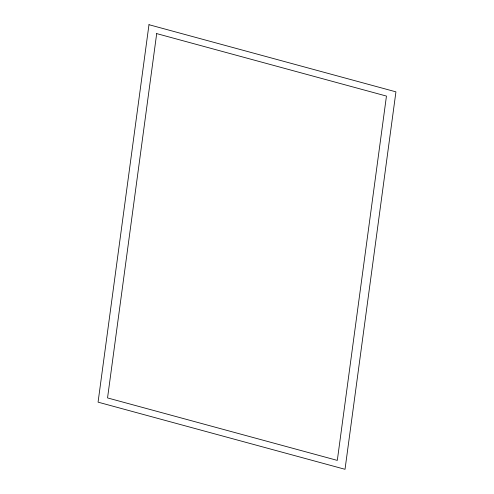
<?xml version="1.0" encoding="UTF-8"?>
<svg xmlns="http://www.w3.org/2000/svg" width="494" height="494" viewBox="0 0 494 494"><rect width="100%" height="100%" fill="white"/><g stroke="black" fill="none" stroke-linecap="round" stroke-linejoin="round"><path stroke-width="0.74" d="M148.978 24.7L98.065 402.153L345.022 469.3L395.935 91.847L148.978 24.7M156.691 33.604L107.544 397.923L337.309 460.396L386.456 96.077L156.691 33.604"/></g></svg>
